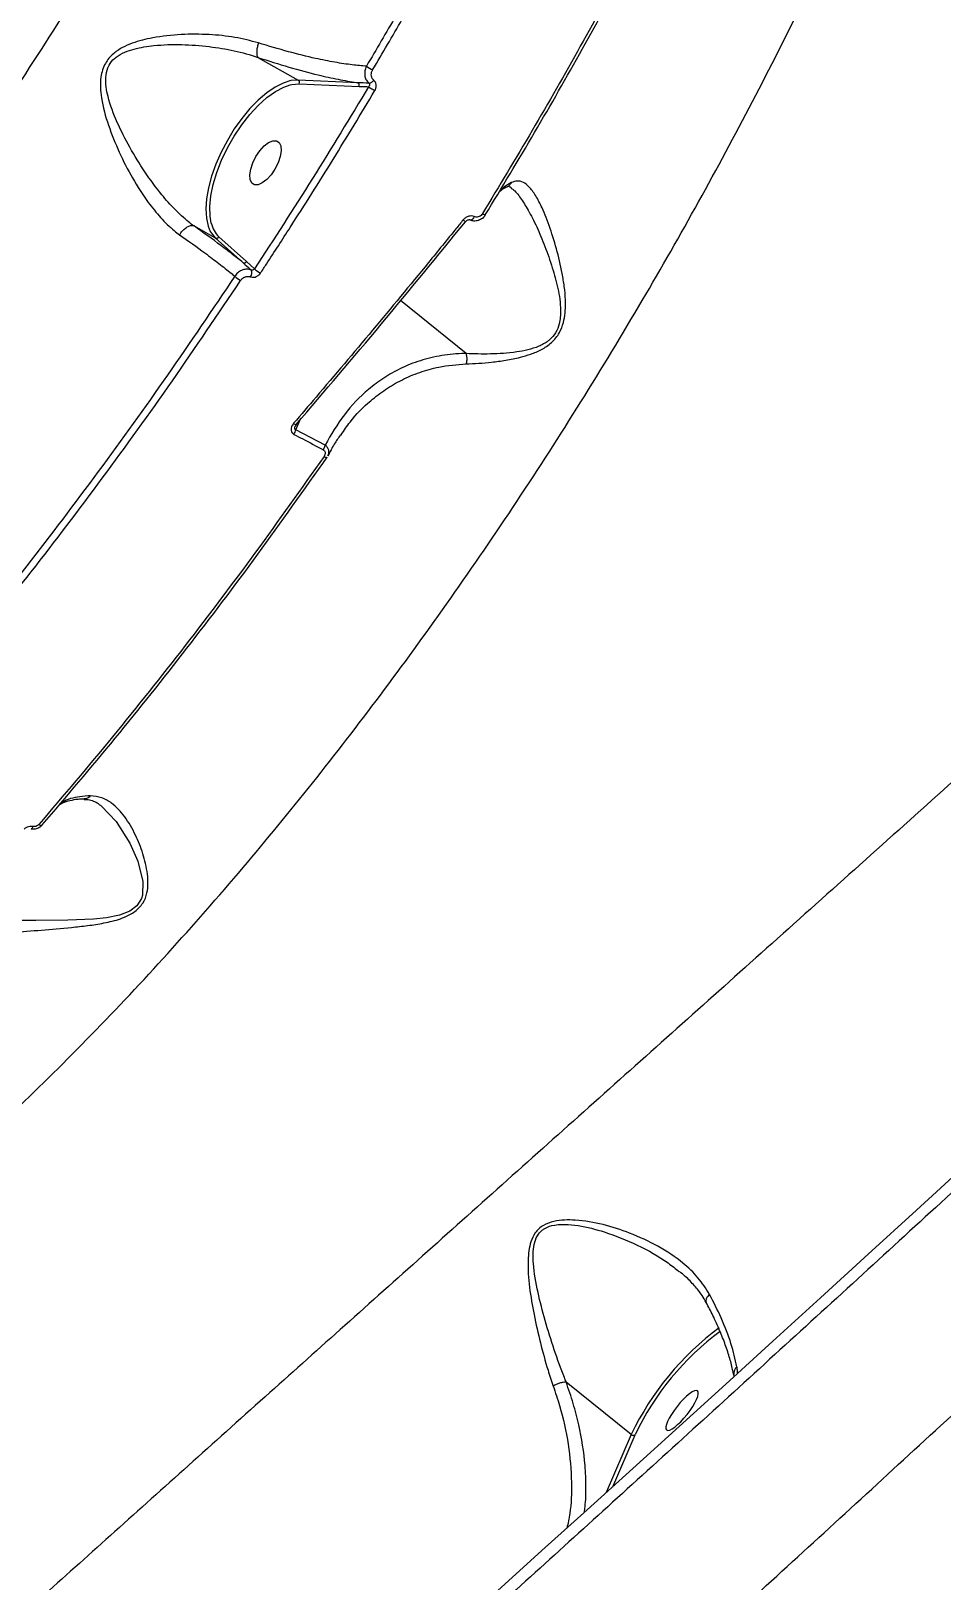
# Model space of a CAD drawing. Header units: millimetres. Extents: x -8422 to 28150, y -6982 to 5510.
# Drawn here: x 4660.3 to 4826.2, y 1395.6 to 1677.8 of the extents above; entities that cross this region are included whole.
import ezdxf

# ---------------------------------------------------------------- set-up
doc = ezdxf.new("R2010")
doc.units = ezdxf.units.MM
doc.layers.add('DIKOM_ОБЪЕКТ', color=7, linetype='Continuous')
doc.layers.add('DIKOM_РАЗМЕР_ОБЪЕКТА', color=7, linetype='Continuous')
doc.styles.add('style1', font='arial.ttf', dxfattribs={"width": 0.8})
doc.dimstyles.new('1-50', dxfattribs={"dimtxt": 300, "dimasz": 200, "dimexe": 100, "dimexo": 0, "dimgap": 100, "dimtad": 1, "dimdec": 0, "dimtxsty": 'style1', "dimcen": 0, "dimclrd": 7, "dimclre": 7, "dimadec": 1, "dimazin": 2, "dimtfac": 1, "dimtdec": 0, "dimtmove": 1, "dimatfit": 3, "dimfxl": 0, "dimlwd": 25, "dimlwe": 18, "dimarcsym": 0})

# ---------------------------------------------------------------- blocks, each defined once
blk = doc.blocks.new('*D1')
at = {"layer": 'Defpoints', "color": 0, "transparency": 16777216}
for p in [(-5348.28, 1737.01), (6047.45, 1360.22), (6047.45, -3315.33)]:
    blk.add_point(p, dxfattribs=at)
at = {"layer": 'DIKOM_РАЗМЕР_ОБЪЕКТА', "color": 7, "lineweight": 18, "transparency": 16777216}
for p, q in [((-5348.28, 1737.01), (-5348.28, -3415.33)), ((6047.45, 1360.22), (6047.45, -3415.33))]:
    blk.add_line(p, q, dxfattribs=at)
at = {"layer": 'DIKOM_РАЗМЕР_ОБЪЕКТА', "color": 7, "lineweight": 25, "transparency": 16777216}
blk.add_line((-5148.28, -3315.33), (5847.45, -3315.33), dxfattribs=at)
at = {"layer": 'DIKOM_РАЗМЕР_ОБЪЕКТА', "color": 7, "transparency": 16777216}
for points in [[(-5148.28, -3282), (-5148.28, -3348.67), (-5348.28, -3315.33)], [(5847.45, -3282), (5847.45, -3348.67), (6047.45, -3315.33)]]:
    blk.add_solid(points, dxfattribs=at)
at = {"layer": 'DIKOM_РАЗМЕР_ОБЪЕКТА', "color": 0, "transparency": 16777216, "insert": (349.59, -3062.16), "char_height": 300, "attachment_point": 5, "style": 'style1'}
blk.add_mtext('11400', dxfattribs=at)

msp = doc.modelspace()

# ---------------------------------------------------------------- linework, layer by layer
at = {"layer": 'DIKOM_ОБЪЕКТ', "color": 7, "linetype": 'Continuous', "lineweight": 15}
for p, q in [((4701.64, 1672.97), (4708.95, 1668.85)), ((4719.84, 1668.36), (4708.95, 1668.85)), ((4709.14, 1668.19), (4720.04, 1667.69)), ((4689.99, 1642.29), (4693.85, 1640.11)), ((4693.85, 1640.11), (4698.91, 1635.61)), ((4699.56, 1635.81), (4694.5, 1640.31)), ((4701.01, 1634.48), (4699.56, 1635.81)), ((4739.54, 1619.06), (4727.6, 1628.68)), ((4708.51, 1605.18), (4709.24, 1606.87)), ((4713.86, 1602.37), (4708.51, 1605.18)), ((4716.71, 1604.15), (4716.79, 1604.27)), ((4769.61, 1422.23), (4757.75, 1431.78)), ((4788.27, 1433.2), (4788.28, 1433.16)), ((4769.61, 1422.23), (4765.06, 1411.67)), ((4766.22, 1412.71), (4770.29, 1422.16))]:
    msp.add_line(p, q, dxfattribs=at)
at = {"layer": 'DIKOM_ОБЪЕКТ', "color": 7, "linetype": 'Continuous', "lineweight": 15, "flags": 128}
for points in [[(4708.95, 1668.85), (4707.65, 1668.74), (4706.25, 1668.3), (4704.77, 1667.55), (4703.24, 1666.51), (4701.7, 1665.19), (4700.18, 1663.64), (4698.71, 1661.87), (4697.33, 1659.94), (4696.06, 1657.87), (4694.93, 1655.73), (4693.97, 1653.54), (4693.19, 1651.37), (4692.62, 1649.25), (4692.27, 1647.23), (4692.14, 1645.37), (4692.24, 1643.69), (4692.56, 1642.23), (4692.96, 1641.29)], [(4693.12, 1642.82), (4692.91, 1644.04), (4692.85, 1645.8), (4693.04, 1647.75), (4693.47, 1649.85), (4694.13, 1652.04), (4695.01, 1654.28), (4696.08, 1656.5), (4697.31, 1658.66), (4698.68, 1660.7), (4700.16, 1662.58), (4701.7, 1664.24), (4703.28, 1665.65), (4704.85, 1666.77), (4706.37, 1667.58), (4707.48, 1667.97)], [(4707.48, 1667.97), (4707.81, 1668.06), (4709.14, 1668.19)], [(4700.21, 1650.73), (4700.14, 1651.6), (4700.31, 1652.65), (4700.69, 1653.79), (4701.26, 1654.93), (4701.96, 1655.98), (4702.76, 1656.85), (4703.57, 1657.47), (4704.33, 1657.8), (4704.99, 1657.8), (4705.48, 1657.47), (4705.78, 1656.85), (4705.84, 1655.98), (4705.68, 1654.93), (4705.3, 1653.79), (4704.73, 1652.65), (4704.02, 1651.6), (4703.23, 1650.73), (4702.42, 1650.11), (4701.66, 1649.78), (4701, 1649.78), (4700.51, 1650.1), (4700.21, 1650.73)], [(4741.02, 1643.98), (4740.9, 1643.78), (4740.76, 1643.6), (4740.63, 1643.47), (4740.49, 1643.38), (4740.37, 1643.34), (4740.26, 1643.35), (4740.26, 1643.35)], [(4742.51, 1644.52), (4742.63, 1644.45), (4742.73, 1644.4), (4742.83, 1644.35), (4742.9, 1644.31), (4742.96, 1644.29), (4743, 1644.27), (4743.02, 1644.27), (4743.02, 1644.29)], [(4692.96, 1641.29), (4693.1, 1641.03), (4693.85, 1640.11)], [(4708.13, 1606.35), (4708.25, 1606.26), (4708.35, 1606.19), (4708.44, 1606.14), (4708.51, 1606.1), (4708.57, 1606.08), (4708.6, 1606.08), (4708.61, 1606.08)], [(4708.61, 1606.08), (4708.61, 1606.09), (4708.61, 1606.13)], [(4713.67, 1600.33), (4713.78, 1600.26), (4713.89, 1600.21), (4713.99, 1600.16), (4714.07, 1600.14), (4714.14, 1600.12), (4714.19, 1600.12), (4714.22, 1600.13), (4714.23, 1600.16)], [(4673.13, 1536.62), (4675.82, 1533.86), (4678.29, 1529.92), (4679.78, 1526.61), (4680.68, 1522.92), (4680.59, 1520.42), (4680.41, 1519.83), (4679.56, 1518.47), (4678.28, 1517.51), (4676.41, 1516.8), (4674.06, 1516.33), (4671.69, 1516.09), (4667.03, 1515.88), (4661.16, 1515.81), (4655.76, 1515.8), (4653.38, 1515.81), (4653.38, 1515.81), (4653.38, 1515.81)], [(4660.61, 1532.92), (4660.56, 1532.78), (4660.5, 1532.65), (4660.44, 1532.56), (4660.39, 1532.5), (4660.33, 1532.48), (4660.31, 1532.48)], [(4661.72, 1533.29), (4661.84, 1533.23), (4661.95, 1533.18), (4662.06, 1533.14), (4662.15, 1533.13), (4662.23, 1533.12), (4662.29, 1533.14), (4662.34, 1533.17), (4662.37, 1533.22)], [(4745.24, 1393.77), (4753.35, 1401.09), (4761.58, 1408.52), (4769.9, 1416.05), (4778.32, 1423.68), (4786.82, 1431.4), (4795.4, 1439.21), (4804.06, 1447.1), (4812.77, 1455.06), (4821.55, 1463.08), (4830.37, 1471.16)]]:
    msp.add_lwpolyline(points, dxfattribs=at)
at = {"layer": 'DIKOM_ОБЪЕКТ', "color": 7, "linetype": 'Continuous', "lineweight": 15}
for centre, radius, start, end in [((4731.25, 1686.31), 17.9, 236.5662, 240.7748), ((4708.66, 1668.41), 0.531, 335.2553, 56.9655), ((4719.56, 1667.92), 0.531, 335.2078, 57.0137), ((4721.67, 1669.5), 1.25, 279.1814, 327.6522), ((4730.14, 1679.88), 14.82, 235.6932, 240.8898), ((4698.21, 1643.98), 5.22, 192.9104, 224.7101), ((4743.71, 1648.96), 7.3, 229.8332, 234.2187), ((4694.07, 1640.56), 0.499, 244.3267, 330.5152), ((4699.12, 1636.06), 0.5, 244.351, 330.4765), ((4699.22, 1633.73), 1.29, 326.5207, 24.675), ((4704.73, 1638.51), 5.49, 227.2671, 241.3741), ((4701.13, 1637.17), 5.49, 227.3898, 241.1542), ((4706.54, 1605.43), 1.98, 326.2813, 352.9237), ((4711.86, 1602.66), 2.02, 325.7383, 351.8209), ((4816.8, 1399.7), 52.29, 126.6315, 154.4718), ((4815.71, 1400.57), 50.29, 126.4759, 154.5835), ((4789.78, 1433.38), 1.52, 128.2386, 186.7092), ((4770, 1422.66), 0.575, 227.912, 300.0869)]:
    msp.add_arc(centre, radius, start, end, dxfattribs=at)
at = {"layer": 'DIKOM_ОБЪЕКТ', "color": 7, "linetype": 'Continuous', "lineweight": 15, "extrusion": (0, 0, -1)}
msp.add_ellipse((4778.86, 1426.62), major_axis=(-2.82, -3.57), ratio=0.25693, dxfattribs=at)
at = {"layer": 'DIKOM_ОБЪЕКТ', "color": 7, "linetype": 'Continuous', "lineweight": 15}
for points, knots in [([(4774.52, 2019.16), (4774.73, 2014.22), (4775.15, 2004.35), (4774.85, 1988.73), (4773.84, 1972.42), (4772.03, 1955.39), (4769.43, 1937.7), (4766.09, 1919.73), (4762.04, 1901.55), (4757.32, 1883.23), (4751.86, 1864.48), (4745.65, 1845.34), (4738.68, 1825.87), (4731.1, 1806.5), (4722.97, 1787.28), (4714.32, 1768.29), (4705.03, 1749.21), (4695.08, 1730.11), (4684.51, 1711.05), (4673.54, 1692.45), (4662.22, 1674.36), (4650.59, 1656.81), (4638.47, 1639.54), (4625.89, 1622.62), (4612.88, 1606.12), (4599.71, 1590.37), (4586.43, 1575.43), (4573.09, 1561.31), (4559.48, 1547.8), (4545.64, 1534.96), (4531.6, 1522.86), (4518.66, 1512.56), (4506.84, 1503.79), (4499.73, 1498.96), (4496.17, 1496.54)], [0, 0, 0, 0, 0.031178, 0.062381, 0.093559, 0.125644, 0.157755, 0.18984, 0.22102, 0.252224, 0.283405, 0.31549, 0.347601, 0.379686, 0.410889, 0.442116, 0.473319, 0.505426, 0.537559, 0.569665, 0.60092, 0.632198, 0.663452, 0.69561, 0.727794, 0.759952, 0.791284, 0.822641, 0.853973, 0.886209, 0.918471, 0.950707, 0.975331, 1, 1, 1, 1]), ([(5235.76, 1864.88), (5236.82, 1865.57), (5238.95, 1866.94), (5240.91, 1867.9), (5242.09, 1868.18), (5242.55, 1867.86), (5242.4, 1866.97), (5241.62, 1865.49), (5240.18, 1863.39), (5238.06, 1860.66), (5235.29, 1857.33), (5231.9, 1853.45), (5227.92, 1849.04), (5223.38, 1844.12), (5218.25, 1838.67), (5212.49, 1832.63), (5206.07, 1826), (5198.99, 1818.76), (5191.34, 1811.01), (5183.2, 1802.83), (5174.6, 1794.25), (5165.59, 1785.31), (5156.09, 1775.94), (5146.02, 1766.06), (5135.38, 1755.67), (5124.17, 1744.77), (5112.53, 1733.49), (5100.57, 1721.95), (5088.33, 1710.18), (5075.84, 1698.21), (5063.02, 1685.95), (5049.75, 1673.31), (5036.06, 1660.3), (5021.95, 1646.93), (5007.58, 1633.36), (4992.4, 1619.04), (4976.38, 1603.98), (4959.53, 1588.19), (4942.39, 1572.16), (4924.97, 1555.92), (4907.33, 1539.52), (4890.53, 1523.94), (4874.63, 1509.22), (4859.64, 1495.39), (4844.69, 1481.62), (4829.66, 1467.81), (4814.58, 1453.98), (4799.47, 1440.17), (4784.52, 1426.53), (4769.88, 1413.21), (4755.58, 1400.24), (4741.64, 1387.61), (4727.93, 1375.24), (4714.37, 1363.03), (4700.97, 1351), (4687.77, 1339.2), (4674.92, 1327.74), (4662.57, 1316.76), (4650.72, 1306.27), (4639.37, 1296.27), (4628.44, 1286.67), (4617.84, 1277.42), (4607.62, 1268.53), (4597.8, 1260.05), (4588.5, 1252.06), (4579.82, 1244.66), (4571.76, 1237.85), (4564.31, 1231.61), (4557.41, 1225.9), (4551.01, 1220.67), (4545.14, 1215.95), (4539.83, 1211.77), (4535.15, 1208.17), (4531.14, 1205.21), (4527.8, 1202.85), (4525.1, 1201.09), (4523.01, 1199.91), (4521.53, 1199.3), (4520.69, 1199.29), (4520.5, 1199.88), (4520.96, 1201.08), (4521.93, 1202.66), (4523.16, 1204.39), (4524.08, 1205.57), (4524.54, 1206.16)], [0, 0, 0, 0, 0.014465, 0.028965, 0.040896, 0.052838, 0.06478, 0.076711, 0.088989, 0.101279, 0.113569, 0.125847, 0.137779, 0.149722, 0.161665, 0.173598, 0.185878, 0.198169, 0.210461, 0.222741, 0.234655, 0.246579, 0.258503, 0.270416, 0.282674, 0.294944, 0.307213, 0.319472, 0.331406, 0.34335, 0.355294, 0.367228, 0.379509, 0.391801, 0.404093, 0.416374, 0.43016, 0.443953, 0.457739, 0.471823, 0.485915, 0.499998, 0.511916, 0.523844, 0.535771, 0.547689, 0.559953, 0.572228, 0.584503, 0.596767, 0.608684, 0.620612, 0.63254, 0.644457, 0.65672, 0.668993, 0.681267, 0.69353, 0.705463, 0.717406, 0.729349, 0.741282, 0.753561, 0.765852, 0.778142, 0.790422, 0.802353, 0.814295, 0.826236, 0.838167, 0.850446, 0.862736, 0.875027, 0.887306, 0.899222, 0.911149, 0.923075, 0.934991, 0.947253, 0.959525, 0.971798, 0.98406, 0.992027, 1, 1, 1, 1]), ([(4520.8, 1155.4), (4520.8, 1155.39), (4520.82, 1155.17), (4521.47, 1155.34), (4522.83, 1155.96), (4524.98, 1157.31), (4527.8, 1159.29), (4531.29, 1161.89), (4535.4, 1165.08), (4540.11, 1168.85), (4545.44, 1173.21), (4551.45, 1178.2), (4558.15, 1183.83), (4565.55, 1190.12), (4573.57, 1197), (4582.11, 1204.38), (4591.14, 1212.23), (4600.63, 1220.52), (4610.64, 1229.32), (4621.26, 1238.68), (4632.49, 1248.63), (4644.32, 1259.15), (4656.62, 1270.13), (4669.25, 1281.43), (4682.16, 1293.03), (4695.33, 1304.88), (4708.86, 1317.09), (4722.85, 1329.75), (4737.3, 1342.86), (4752.2, 1356.4), (4767.37, 1370.22), (4782.64, 1384.15), (4797.98, 1398.18), (4813.36, 1412.27), (4828.9, 1426.53), (4844.71, 1441.07), (4860.78, 1455.87), (4877.09, 1470.92), (4893.45, 1486.03), (4910.5, 1501.81), (4928.21, 1518.23), (4946.55, 1535.26), (4964.92, 1552.35), (4983.27, 1569.46), (5001.57, 1586.55), (5018.71, 1602.59), (5034.7, 1617.59), (5049.56, 1631.55), (5064.17, 1645.3), (5078.63, 1658.95), (5092.92, 1672.46), (5107, 1685.81), (5120.72, 1698.83), (5133.89, 1711.38), (5146.53, 1723.45), (5158.62, 1735.03), (5170.27, 1746.22), (5181.57, 1757.11), (5192.47, 1767.66), (5202.96, 1777.84), (5212.9, 1787.54), (5222.19, 1796.64), (5230.83, 1805.16), (5238.83, 1813.09), (5246.25, 1820.49), (5253.14, 1827.42), (5259.46, 1833.85), (5265.19, 1839.74), (5270.27, 1845.04), (5274.62, 1849.68), (5278.27, 1853.67), (5281.23, 1857.03), (5283.54, 1859.78), (5285.22, 1861.97), (5286.17, 1863.48), (5286.51, 1864.3), (5286.29, 1864.4), (5286.23, 1864.42)], [0, 0, 0, 0, 0.001026, 0.014265, 0.027883, 0.041515, 0.055146, 0.068765, 0.082025, 0.095295, 0.108566, 0.121825, 0.135471, 0.149129, 0.162788, 0.176434, 0.189694, 0.202966, 0.216238, 0.229498, 0.243144, 0.256803, 0.270461, 0.284108, 0.297351, 0.310606, 0.32386, 0.337103, 0.35073, 0.36437, 0.378009, 0.391636, 0.40488, 0.418136, 0.431392, 0.444636, 0.458265, 0.471907, 0.485548, 0.499177, 0.514498, 0.529828, 0.545148, 0.5608, 0.576461, 0.592112, 0.605374, 0.618647, 0.63192, 0.645182, 0.658829, 0.672489, 0.686148, 0.699796, 0.713035, 0.726285, 0.739535, 0.752774, 0.766397, 0.780031, 0.793666, 0.807288, 0.820549, 0.833821, 0.847093, 0.860354, 0.874002, 0.887662, 0.901323, 0.914971, 0.928227, 0.941495, 0.954762, 0.968018, 0.981661, 0.995317, 1, 1, 1, 1]), ([(4764.57, 1753.59), (4761.69, 1747.46), (4755.94, 1735.19), (4746.69, 1716.86), (4736.99, 1698.63), (4728.49, 1683.46), (4723.19, 1674.44), (4721.39, 1671.38)], [0, 0, 0, 0, 0.220311, 0.440621, 0.663084, 0.885545, 1, 1, 1, 1]), ([(4722.51, 1670.69), (4724.32, 1673.76), (4729.6, 1682.75), (4738.05, 1697.83), (4747.75, 1716.04), (4757.05, 1734.47), (4762.88, 1746.89), (4765.79, 1753.09)], [0, 0, 0, 0, 0.114454, 0.334765, 0.555076, 0.777538, 1, 1, 1, 1]), ([(4470.63, 1398.13), (4473.22, 1397.65), (4478.97, 1396.6), (4488.7, 1396), (4499.76, 1396.22), (4511.6, 1397.56), (4523.93, 1399.98), (4536.74, 1403.54), (4549.97, 1408.26), (4563.2, 1413.99), (4576.36, 1420.64), (4589.41, 1428.12), (4602.69, 1436.62), (4616.16, 1446.17), (4629.79, 1456.75), (4643.56, 1468.4), (4657.42, 1481.11), (4671.39, 1494.93), (4685.25, 1509.69), (4698.69, 1525.01), (4711.6, 1540.74), (4723.97, 1556.76), (4736.15, 1573.5), (4748.1, 1590.93), (4759.77, 1609.01), (4770.84, 1627.23), (4781.31, 1645.5), (4791.16, 1663.75), (4800.64, 1682.39), (4809.68, 1701.37), (4818.29, 1720.62), (4823.56, 1733.5), (4826.19, 1739.94)], [0, 0, 0, 0, 0.024986, 0.055488, 0.089207, 0.122952, 0.156671, 0.191384, 0.226125, 0.260838, 0.293496, 0.326179, 0.358837, 0.392437, 0.426065, 0.459665, 0.494481, 0.529296, 0.564612, 0.599928, 0.633097, 0.666292, 0.699462, 0.733598, 0.767762, 0.801899, 0.834468, 0.867061, 0.899631, 0.933079, 0.966552, 1, 1, 1, 1]), ([(5202.38, 1707.22), (5198.56, 1703.48), (5190.92, 1696), (5178.9, 1684.28), (5166.49, 1672.22), (5153.55, 1659.7), (5140.1, 1646.73), (5126.15, 1633.32), (5111.85, 1619.62), (5097.37, 1605.79), (5082.75, 1591.86), (5068, 1577.87), (5053.02, 1563.7), (5037.7, 1549.24), (5022.05, 1534.51), (5006.08, 1519.54), (4989.99, 1504.48), (4973.94, 1489.52), (4957.97, 1474.67), (4942.1, 1459.97), (4926.22, 1445.28), (4910.2, 1430.52), (4894.07, 1415.7), (4877.86, 1400.84), (4861.75, 1386.13), (4845.93, 1371.72), (4830.43, 1357.65), (4815.25, 1343.91), (4800.29, 1330.4), (4785.41, 1317.02), (4770.67, 1303.79), (4756.07, 1290.75), (4741.81, 1278.04), (4727.14, 1265.01), (4712.17, 1251.77), (4696.97, 1238.38), (4687.34, 1229.95), (4682.53, 1225.74)], [0, 0, 0, 0, 0.027716, 0.055456, 0.083195, 0.110911, 0.139432, 0.167979, 0.196526, 0.225047, 0.252759, 0.280495, 0.308231, 0.335942, 0.364457, 0.392998, 0.421539, 0.450054, 0.477791, 0.505552, 0.533314, 0.561051, 0.589595, 0.618166, 0.646737, 0.675281, 0.70299, 0.730722, 0.758455, 0.786163, 0.814675, 0.843213, 0.871751, 0.900263, 0.933502, 0.966761, 1, 1, 1, 1]), ([(4776.84, 1705.88), (4774.16, 1700.7), (4768.81, 1690.34), (4760.35, 1674.93), (4751.62, 1659.62), (4745.55, 1649.55), (4742.51, 1644.52)], [0, 0, 0, 0, 0.249122, 0.498244, 0.749122, 1, 1, 1, 1]), ([(4743.02, 1644.29), (4746.04, 1649.28), (4752.06, 1659.25), (4760.76, 1674.5), (4769.22, 1689.93), (4774.6, 1700.35), (4777.29, 1705.56)], [0, 0, 0, 0, 0.249121, 0.498243, 0.749121, 1, 1, 1, 1]), ([(4701.72, 1675.61), (4700.3, 1675.98), (4697.42, 1676.73), (4692.65, 1677.2), (4687.63, 1677.22), (4682.91, 1676.71), (4679.32, 1675.82), (4676.93, 1674.8), (4675.17, 1673.66), (4673.64, 1671.86), (4672.98, 1669.65), (4672.92, 1667.5), (4673.23, 1664.54), (4674.34, 1660.55), (4676.31, 1655.67), (4678.75, 1650.92), (4681.31, 1646.93), (4683.9, 1643.74), (4685.84, 1641.83), (4687.05, 1640.93), (4687.37, 1640.69)], [0, 0, 0, 0, 0.070404, 0.142705, 0.219558, 0.297965, 0.355594, 0.384866, 0.414965, 0.44912, 0.488679, 0.517262, 0.54652, 0.624021, 0.703698, 0.782811, 0.864004, 0.920466, 0.978412, 1, 1, 1, 1]), ([(4689.98, 1642.29), (4689.98, 1642.29), (4689.64, 1642.5), (4688.48, 1643.45), (4686.45, 1645.25), (4683.77, 1648.31), (4680.99, 1652.09), (4678.29, 1656.54), (4675.92, 1661.1), (4674.54, 1664.81), (4673.96, 1667.58), (4673.85, 1669.34), (4674.11, 1670.69), (4674.66, 1671.87), (4675.21, 1672.53), (4676.18, 1673.33), (4677.36, 1673.98), (4679.67, 1674.72), (4683.15, 1675.26), (4687.75, 1675.39), (4692.66, 1675.01), (4697.34, 1674.25), (4700.25, 1673.47), (4701.64, 1672.98), (4701.64, 1672.98)], [0, 0, 0, 0, 0.000035, 0.021515, 0.079413, 0.137388, 0.219279, 0.301277, 0.380714, 0.459938, 0.487844, 0.515644, 0.543418, 0.551913, 0.576914, 0.582856, 0.610955, 0.63925, 0.696419, 0.775335, 0.854284, 0.927157, 0.999942, 1, 1, 1, 1]), ([(4701.72, 1675.61), (4701.71, 1675.56), (4701.61, 1675.27), (4701.46, 1674.7), (4701.38, 1673.96), (4701.43, 1673.33), (4701.57, 1673.09), (4701.64, 1672.98)], [0, 0, 0, 0, 0.042895, 0.267998, 0.511996, 0.755995, 1, 1, 1, 1]), ([(4721.39, 1671.38), (4720.54, 1671.44), (4718.79, 1671.58), (4715.67, 1672.06), (4711.83, 1672.82), (4707.21, 1673.95), (4703.56, 1675.05), (4701.72, 1675.61)], [0, 0, 0, 0, 0.16654, 0.345549, 0.526756, 0.760779, 1, 1, 1, 1]), ([(4701.64, 1672.98), (4701.64, 1672.98), (4701.64, 1672.97), (4701.64, 1672.97), (4701.64, 1672.97)], [0, 0, 0, 0, 0.406646, 1, 1, 1, 1]), ([(4701.64, 1672.97), (4703.54, 1672.36), (4707.38, 1671.13), (4712.22, 1669.85), (4716.3, 1668.94), (4718.62, 1668.54), (4719.75, 1668.37), (4719.84, 1668.36)], [0, 0, 0, 0, 0.275434, 0.557079, 0.767799, 0.98114, 1, 1, 1, 1]), ([(4721.39, 1671.38), (4721.35, 1671.29), (4721.18, 1670.95), (4721.04, 1670.31), (4721.08, 1669.51), (4721.35, 1668.78), (4721.69, 1668.43), (4721.87, 1668.26)], [0, 0, 0, 0, 0.081217, 0.316156, 0.544582, 0.771801, 1, 1, 1, 1]), ([(4721.87, 1668.26), (4721.82, 1668.27), (4721.16, 1668.29), (4720.48, 1668.33), (4719.84, 1668.36)], [0, 0, 0, 0, 0.064688, 1, 1, 1, 1]), ([(4721.87, 1668.26), (4721.89, 1668.23), (4721.93, 1668.2), (4721.97, 1668.11), (4721.98, 1668.01), (4721.94, 1667.84), (4721.87, 1667.72), (4721.81, 1667.65), (4721.79, 1667.64)], [0, 0, 0, 0, 0.172354, 0.198744, 0.41204, 0.648382, 0.908721, 1, 1, 1, 1]), ([(4722.72, 1668.83), (4722.62, 1668.93), (4722.41, 1669.14), (4722.26, 1669.58), (4722.26, 1670.06), (4722.37, 1670.44), (4722.48, 1670.64), (4722.51, 1670.69)], [0, 0, 0, 0, 0.225705, 0.451388, 0.680205, 0.917619, 1, 1, 1, 1]), ([(4722.93, 1666.93), (4722.96, 1666.98), (4723.08, 1667.19), (4723.19, 1667.58), (4723.19, 1668.07), (4723.04, 1668.51), (4722.83, 1668.72), (4722.72, 1668.83)], [0, 0, 0, 0, 0.082583, 0.321713, 0.551297, 0.775616, 1, 1, 1, 1]), ([(4721.79, 1667.64), (4718.41, 1662.04), (4711.64, 1650.85), (4704.55, 1639.94), (4701.01, 1634.48)], [0, 0, 0, 0, 0.499449, 1, 1, 1, 1]), ([(4702.1, 1633.69), (4702.46, 1634.25), (4704.28, 1637.01), (4708.72, 1643.87), (4715.35, 1654.36), (4720.41, 1662.74), (4722.93, 1666.93)], [0, 0, 0, 0, 0.050768, 0.253848, 0.626696, 1, 1, 1, 1]), ([(4720.04, 1667.69), (4720.42, 1667.68), (4721, 1667.66), (4721.59, 1667.64), (4721.79, 1667.64)], [0, 0, 0, 0, 0.649468, 1, 1, 1, 1]), ([(4739.55, 1617.16), (4741.06, 1617.24), (4743.35, 1617.35), (4746.74, 1617.8), (4749.14, 1618.28), (4751.33, 1618.92), (4753.28, 1619.73), (4755.16, 1620.96), (4756.58, 1622.72), (4757.3, 1624.64), (4757.6, 1626.45), (4757.67, 1628.47), (4757.51, 1630.68), (4757.03, 1633.86), (4756.15, 1637.7), (4754.84, 1641.96), (4753.52, 1645.36), (4752.22, 1647.86), (4751.09, 1649.41), (4749.96, 1650.29), (4748.9, 1650.58), (4748.12, 1650.3), (4747.76, 1650.17)], [0, 0, 0, 0, 0.086782, 0.131536, 0.176255, 0.207882, 0.240073, 0.273697, 0.307636, 0.33722, 0.364803, 0.393065, 0.433349, 0.473674, 0.556364, 0.64238, 0.730014, 0.792367, 0.85598, 0.905198, 0.95567, 1, 1, 1, 1]), ([(4747.76, 1649.16), (4747.85, 1649.1), (4748.44, 1648.71), (4749.46, 1647.39), (4750.91, 1645.11), (4752.41, 1642.16), (4753.91, 1638.62), (4755.2, 1634.84), (4756.32, 1630.97), (4756.83, 1627.51), (4756.65, 1624.71), (4755.93, 1622.81), (4755.09, 1621.83), (4754.04, 1620.99), (4752.72, 1620.28), (4750.76, 1619.68), (4747.75, 1619.16), (4743.9, 1618.89), (4740.93, 1618.98), (4739.55, 1619.05), (4739.55, 1619.05)], [0, 0, 0, 0, 0.013955, 0.087495, 0.161133, 0.249119, 0.33745, 0.425562, 0.50428, 0.582586, 0.627804, 0.658373, 0.688697, 0.693604, 0.728946, 0.76782, 0.806838, 0.903298, 0.999922, 1, 1, 1, 1]), ([(4746.99, 1649.36), (4746.73, 1649.24), (4746.15, 1648.98), (4745.71, 1648.59), (4745.47, 1648.38)], [0, 0, 0, 0, 0.44766, 1, 1, 1, 1]), ([(4747.76, 1650.17), (4747.28, 1649.91), (4746.42, 1649.45), (4745.79, 1648.75), (4745.51, 1648.44)], [0, 0, 0, 0, 0.564038, 1, 1, 1, 1]), ([(4747.77, 1649.19), (4747.75, 1649.2), (4747.58, 1649.37), (4747.38, 1649.44), (4747.25, 1649.46), (4747.21, 1649.48), (4747.01, 1649.39), (4746.95, 1649.36)], [0, 0, 0, 0, 0.027198, 0.310293, 0.596112, 0.866561, 1, 1, 1, 1]), ([(4747.76, 1650.17), (4747.75, 1650.13), (4747.69, 1650.03), (4747.5, 1649.76), (4747.26, 1649.51), (4747.02, 1649.42), (4746.98, 1649.41)], [0, 0, 0, 0, 0.099735, 0.309808, 0.866433, 1, 1, 1, 1]), ([(4943.57, 1645.43), (4939.06, 1641.31), (4930.02, 1633.07), (4916.19, 1620.49), (4902.19, 1607.8), (4887.45, 1594.47), (4871.98, 1580.51), (4855.8, 1565.95), (4839.56, 1551.36), (4823.34, 1536.81), (4807.22, 1522.37), (4791.42, 1508.23), (4775.97, 1494.41), (4760.89, 1480.93), (4746.06, 1467.67), (4731.55, 1454.69), (4717.42, 1442.06), (4703.46, 1429.56), (4689.74, 1417.27), (4676.31, 1405.22), (4663.49, 1393.71), (4651.49, 1382.94), (4640.34, 1372.92), (4630, 1363.63), (4620.33, 1354.96), (4611.38, 1346.94), (4603.19, 1339.61), (4595.82, 1333.04), (4589.28, 1327.25), (4583.55, 1322.21), (4578.58, 1317.88), (4574.41, 1314.31), (4570.99, 1311.44), (4569.4, 1310.18), (4568.61, 1309.56)], [0, 0, 0, 0, 0.028458, 0.056951, 0.085444, 0.113902, 0.145926, 0.178052, 0.21023, 0.242406, 0.274529, 0.30655, 0.337558, 0.368663, 0.399818, 0.430971, 0.462074, 0.493079, 0.525948, 0.558875, 0.591803, 0.624672, 0.656167, 0.687761, 0.719407, 0.751054, 0.782652, 0.81415, 0.845049, 0.876038, 0.907073, 0.93811, 0.9691, 1, 1, 1, 1]), ([(4739, 1643.38), (4738.58, 1642.86), (4736.48, 1640.27), (4731, 1633.55), (4722.51, 1623.28), (4714.3, 1613.55), (4709.49, 1607.93), (4708.13, 1606.35)], [0, 0, 0, 0, 0.041374, 0.206872, 0.538153, 0.869434, 1, 1, 1, 1]), ([(4708.61, 1606.13), (4713.78, 1612.2), (4724.16, 1624.36), (4734.33, 1636.82), (4739.42, 1643.06)], [0, 0, 0, 0, 0.499174, 1, 1, 1, 1]), ([(4741.02, 1643.98), (4740.86, 1644.03), (4740.54, 1644.13), (4740.01, 1644.07), (4739.45, 1643.84), (4739.16, 1643.54), (4739, 1643.38)], [0, 0, 0, 0, 0.232218, 0.464043, 0.714043, 1, 1, 1, 1]), ([(4740.26, 1643.35), (4740.26, 1643.35), (4740.23, 1643.37), (4740.12, 1643.39), (4739.91, 1643.37), (4739.68, 1643.26), (4739.51, 1643.13), (4739.45, 1643.04), (4739.44, 1643.03)], [0, 0, 0, 0, 0.022612, 0.242931, 0.477837, 0.719382, 0.968915, 1, 1, 1, 1]), ([(4743.01, 1644.28), (4742.9, 1644.11), (4742.63, 1643.73), (4741.97, 1643.31), (4741.2, 1643.14), (4740.59, 1643.19), (4740.33, 1643.34), (4740.27, 1643.37)], [0, 0, 0, 0, 0.191842, 0.438216, 0.709258, 0.939182, 1, 1, 1, 1]), ([(4742.51, 1644.52), (4742.48, 1644.47), (4742.36, 1644.3), (4742.09, 1644.07), (4741.72, 1643.92), (4741.35, 1643.87), (4741.13, 1643.94), (4741.02, 1643.98)], [0, 0, 0, 0, 0.104341, 0.34534, 0.575928, 0.787792, 1, 1, 1, 1]), ([(4687.37, 1640.69), (4687.4, 1640.73), (4687.5, 1640.9), (4687.79, 1641.29), (4688.29, 1641.8), (4688.91, 1642.21), (4689.51, 1642.41), (4689.83, 1642.33), (4689.98, 1642.29)], [0, 0, 0, 0, 0.0352, 0.154058, 0.365546, 0.577016, 0.788522, 1, 1, 1, 1]), ([(4687.37, 1640.69), (4688.96, 1639.56), (4691.57, 1637.69), (4694.59, 1635.4), (4696.33, 1634.02), (4697.19, 1633.31), (4697.41, 1633.12)], [0, 0, 0, 0, 0.39578, 0.651629, 0.910996, 1, 1, 1, 1]), ([(4689.99, 1642.29), (4689.99, 1642.29), (4689.98, 1642.29), (4689.98, 1642.29), (4689.98, 1642.29)], [0, 0, 0, 0, 0.657475, 1, 1, 1, 1]), ([(4698.91, 1635.61), (4698.29, 1636.1), (4697.04, 1637.09), (4694.2, 1639.26), (4691.67, 1641.08), (4689.99, 1642.29)], [0, 0, 0, 0, 0.250407, 0.502871, 1, 1, 1, 1]), ([(4700.39, 1634.27), (4700.33, 1634.29), (4700.04, 1634.39), (4699.45, 1634.44), (4698.66, 1634.23), (4697.92, 1633.79), (4697.58, 1633.35), (4697.41, 1633.12)], [0, 0, 0, 0, 0.054249, 0.291086, 0.527624, 0.76373, 1, 1, 1, 1]), ([(4698.91, 1635.61), (4699.03, 1635.5), (4699.53, 1635.05), (4700.02, 1634.61), (4700.39, 1634.27)], [0, 0, 0, 0, 0.243594, 1, 1, 1, 1]), ([(4701.01, 1634.48), (4700.97, 1634.44), (4700.9, 1634.35), (4700.74, 1634.27), (4700.58, 1634.23), (4700.46, 1634.25), (4700.4, 1634.27), (4700.39, 1634.27)], [0, 0, 0, 0, 0.237132, 0.474227, 0.710749, 0.946591, 1, 1, 1, 1]), ([(4697.41, 1633.12), (4693.35, 1627.09), (4685.23, 1615.03), (4672.56, 1597.45), (4659.58, 1580.26), (4650.66, 1569.25), (4646.2, 1563.75)], [0, 0, 0, 0, 0.248596, 0.497194, 0.748596, 1, 1, 1, 1]), ([(4647.16, 1562.83), (4651.58, 1568.28), (4660.41, 1579.19), (4673.38, 1596.34), (4686.13, 1614.01), (4694.36, 1626.24), (4698.47, 1632.35)], [0, 0, 0, 0, 0.248596, 0.497194, 0.748597, 1, 1, 1, 1]), ([(4698.47, 1632.35), (4698.58, 1632.49), (4698.79, 1632.75), (4699.24, 1633.01), (4699.72, 1633.13), (4700.08, 1633.1), (4700.26, 1633.03), (4700.29, 1633.02)], [0, 0, 0, 0, 0.236326, 0.472592, 0.709127, 0.94589, 1, 1, 1, 1]), ([(4700.29, 1633.02), (4700.33, 1633.01), (4700.5, 1632.95), (4700.86, 1632.92), (4701.34, 1633.04), (4701.78, 1633.3), (4702, 1633.56), (4702.1, 1633.69)], [0, 0, 0, 0, 0.053565, 0.289772, 0.526369, 0.763106, 1, 1, 1, 1]), ([(5215.09, 1626.07), (5213.69, 1624.7), (5210.16, 1621.27), (5204.35, 1615.62), (5197.68, 1609.16), (5190.87, 1602.58), (5183.92, 1595.89), (5176.81, 1589.05), (5169.57, 1582.1), (5162.2, 1575.03), (5154.71, 1567.88), (5147.12, 1560.63), (5139.41, 1553.29), (5131.57, 1545.83), (5123.6, 1538.26), (5115.52, 1530.61), (5107.36, 1522.88), (5099.12, 1515.11), (5090.84, 1507.29), (5082.52, 1499.46), (5074.15, 1491.59), (5065.7, 1483.66), (5057.17, 1475.66), (5048.56, 1467.61), (5039.91, 1459.53), (5031.22, 1451.42), (5022.5, 1443.3), (5013.76, 1435.16), (5004.98, 1427.01), (4996.21, 1418.88), (4987.46, 1410.77), (4978.71, 1402.67), (4969.94, 1394.57), (4961.17, 1386.48), (4952.43, 1378.43), (4943.71, 1370.41), (4935.02, 1362.43), (4926.35, 1354.48), (4917.71, 1346.57), (4909.09, 1338.7), (4900.52, 1330.87), (4892, 1323.1), (4883.56, 1315.42), (4875.21, 1307.83), (4866.95, 1300.34), (4858.78, 1292.95), (4850.7, 1285.64), (4842.71, 1278.43), (4834.8, 1271.31), (4826.97, 1264.27), (4819.22, 1257.32), (4811.6, 1250.49), (4804.12, 1243.8), (4796.77, 1237.25), (4789.53, 1230.8), (4782.39, 1224.46), (4775.37, 1218.25), (4768.78, 1212.42), (4764.61, 1208.74), (4762.66, 1207.03)], [0, 0, 0, 0, 0.011719, 0.029537, 0.047244, 0.064798, 0.082514, 0.100211, 0.117907, 0.135617, 0.153372, 0.170925, 0.188578, 0.206307, 0.224086, 0.241889, 0.259685, 0.277443, 0.295135, 0.312735, 0.330227, 0.347812, 0.365495, 0.383173, 0.400862, 0.418581, 0.436229, 0.453901, 0.471621, 0.489306, 0.506877, 0.524424, 0.542111, 0.559763, 0.577395, 0.595018, 0.612647, 0.63029, 0.64796, 0.665671, 0.683435, 0.701179, 0.718904, 0.73657, 0.754196, 0.771801, 0.789404, 0.807019, 0.824662, 0.842353, 0.86011, 0.877953, 0.895545, 0.913199, 0.930944, 0.948754, 0.966602, 0.984463, 1, 1, 1, 1]), ([(4739.54, 1619.06), (4739.46, 1619.06), (4737.94, 1619.04), (4735.07, 1618.78), (4731.16, 1617.84), (4727.64, 1616.43), (4724.51, 1614.65), (4720.96, 1612), (4717.17, 1608.11), (4714.96, 1604.28), (4713.86, 1602.37)], [0, 0, 0, 0, 0.007532, 0.129124, 0.251115, 0.372823, 0.48355, 0.594291, 0.797117, 1, 1, 1, 1]), ([(4716.79, 1604.27), (4717.31, 1605.05), (4718.85, 1607.39), (4721.62, 1610.09), (4724.84, 1612.57), (4727.81, 1614.31), (4731.05, 1615.69), (4734.91, 1616.81), (4737.87, 1617.03), (4739.55, 1617.16)], [0, 0, 0, 0, 0.103278, 0.306867, 0.434768, 0.562656, 0.69436, 0.826034, 1, 1, 1, 1]), ([(4739.55, 1619.05), (4739.55, 1619.06), (4739.55, 1619.06), (4739.55, 1619.06), (4739.54, 1619.06), (4739.54, 1619.06)], [0, 0, 0, 0, 0.309156, 0.722026, 1, 1, 1, 1]), ([(4739.55, 1617.16), (4739.56, 1617.2), (4739.63, 1617.38), (4739.71, 1617.8), (4739.73, 1618.43), (4739.61, 1618.85), (4739.55, 1619.05)], [0, 0, 0, 0, 0.065916, 0.317259, 0.658627, 1, 1, 1, 1]), ([(4708.13, 1606.35), (4707.99, 1606.14), (4707.74, 1605.8), (4707.63, 1605.24), (4707.71, 1604.81), (4707.92, 1604.5), (4708.11, 1604.38), (4708.19, 1604.33)], [0, 0, 0, 0, 0.303861, 0.50232, 0.701668, 0.873285, 1, 1, 1, 1]), ([(4708.61, 1606.08), (4708.6, 1606.06), (4708.52, 1605.98), (4708.45, 1605.87), (4708.43, 1605.8), (4708.43, 1605.79)], [0, 0, 0, 0, 0.211157, 0.933732, 1, 1, 1, 1]), ([(4708.19, 1604.33), (4708.72, 1604.05), (4710.5, 1603.13), (4712.28, 1602.19), (4713.53, 1601.52)], [0, 0, 0, 0, 0.299636, 1, 1, 1, 1]), ([(4708.51, 1605.18), (4708.48, 1605.19), (4708.43, 1605.2), (4708.37, 1605.25), (4708.34, 1605.32), (4708.33, 1605.4), (4708.34, 1605.55), (4708.37, 1605.69), (4708.42, 1605.78), (4708.43, 1605.8)], [0, 0, 0, 0, 0.156854, 0.261355, 0.344856, 0.457436, 0.595418, 0.913653, 1, 1, 1, 1]), ([(4716.64, 1604.22), (4716.26, 1603.68), (4715.43, 1602.49), (4714.75, 1601.15), (4714.38, 1600.42)], [0, 0, 0, 0, 0.453751, 1, 1, 1, 1]), ([(4713.67, 1600.33), (4709.52, 1594.47), (4701.24, 1582.75), (4688.37, 1565.74), (4675.22, 1549.15), (4666.22, 1538.58), (4661.72, 1533.29)], [0, 0, 0, 0, 0.248616, 0.497232, 0.748617, 1, 1, 1, 1]), ([(4713.53, 1601.52), (4713.57, 1601.5), (4713.69, 1601.42), (4713.83, 1601.24), (4713.9, 1600.96), (4713.85, 1600.64), (4713.73, 1600.44), (4713.67, 1600.33)], [0, 0, 0, 0, 0.120784, 0.307577, 0.522951, 0.737469, 1, 1, 1, 1]), ([(4714.36, 1600.43), (4714.42, 1600.52), (4714.57, 1600.79), (4714.58, 1601.3), (4714.4, 1601.85), (4714.1, 1602.19), (4713.9, 1602.34), (4713.86, 1602.37)], [0, 0, 0, 0, 0.140047, 0.417473, 0.681479, 0.93392, 1, 1, 1, 1]), ([(4662.37, 1533.22), (4666.81, 1538.44), (4675.69, 1548.88), (4688.78, 1565.37), (4701.68, 1582.41), (4710.05, 1594.24), (4714.23, 1600.16)], [0, 0, 0, 0, 0.248616, 0.49723, 0.748616, 1, 1, 1, 1]), ([(4653.15, 1513.38), (4654.62, 1513.49), (4657.6, 1513.71), (4662.82, 1514.12), (4667.48, 1514.52), (4671.36, 1514.97), (4674.37, 1515.48), (4677.09, 1516.22), (4679.34, 1517.39), (4680.82, 1518.97), (4681.49, 1520.79), (4681.65, 1522.59), (4681.49, 1525.05), (4680.74, 1528.08), (4679.31, 1531.63), (4677.42, 1534.85), (4675.31, 1537.08), (4673.2, 1538.32), (4671.82, 1538.45), (4671.12, 1538.52)], [0, 0, 0, 0, 0.082706, 0.167768, 0.252792, 0.296584, 0.340314, 0.385155, 0.416775, 0.448696, 0.482869, 0.514002, 0.545843, 0.619986, 0.695632, 0.785269, 0.877253, 0.937863, 1, 1, 1, 1]), ([(4671.12, 1538.52), (4670.47, 1538.48), (4668.57, 1538.35), (4666.54, 1537.82), (4665.55, 1536.93), (4665.31, 1536.72)], [0, 0, 0, 0, 0.280612, 0.826936, 1, 1, 1, 1]), ([(4671.12, 1538.52), (4671.09, 1538.49), (4670.97, 1538.35), (4670.66, 1538.12), (4670.28, 1537.93), (4670.02, 1537.95), (4669.95, 1537.96)], [0, 0, 0, 0, 0.08624, 0.395363, 0.840701, 1, 1, 1, 1]), ([(4669.95, 1537.9), (4669.59, 1537.9), (4668.64, 1537.89), (4667.34, 1537.63), (4666.2, 1537.29), (4665.66, 1536.96), (4665.47, 1536.85)], [0, 0, 0, 0, 0.190183, 0.505727, 0.826047, 1, 1, 1, 1]), ([(4673.14, 1536.63), (4672.96, 1536.77), (4672.49, 1537.15), (4671.68, 1537.54), (4670.84, 1537.8), (4670.21, 1537.79), (4669.96, 1537.79)], [0, 0, 0, 0, 0.173243, 0.450873, 0.786411, 1, 1, 1, 1]), ([(4660.61, 1532.92), (4660.44, 1532.94), (4660.1, 1532.97), (4659.59, 1532.82), (4659.25, 1532.61), (4659.1, 1532.47), (4659.06, 1532.43)], [0, 0, 0, 0, 0.305303, 0.611413, 0.912556, 1, 1, 1, 1]), ([(4662.33, 1533.18), (4662.2, 1533.05), (4661.9, 1532.74), (4661.26, 1532.49), (4660.69, 1532.41), (4660.38, 1532.48), (4660.31, 1532.49)], [0, 0, 0, 0, 0.256689, 0.570895, 0.911236, 1, 1, 1, 1]), ([(4661.72, 1533.29), (4661.69, 1533.26), (4661.59, 1533.15), (4661.34, 1533), (4660.98, 1532.89), (4660.74, 1532.91), (4660.61, 1532.92)], [0, 0, 0, 0, 0.108504, 0.398348, 0.699665, 1, 1, 1, 1]), ([(4783.88, 1447.74), (4783.22, 1448.78), (4781.89, 1450.87), (4778.72, 1453.82), (4774.56, 1456.61), (4769.59, 1458.89), (4764.51, 1460.55), (4760.46, 1461.26), (4757.43, 1461.33), (4755.45, 1461.1), (4753.53, 1460.41), (4752.07, 1459.07), (4751.29, 1457.39), (4750.92, 1455.68), (4750.72, 1452.91), (4751, 1449.01), (4751.89, 1443.98), (4753.02, 1438.92), (4754.22, 1434.56), (4755.08, 1432.02), (4755.4, 1431.05)], [0, 0, 0, 0, 0.064067, 0.128239, 0.217073, 0.30603, 0.383344, 0.460481, 0.490157, 0.519743, 0.550545, 0.581639, 0.60871, 0.634243, 0.65985, 0.731655, 0.8037, 0.879013, 0.954279, 1, 1, 1, 1]), ([(4757.74, 1431.78), (4757.74, 1431.79), (4757.64, 1432.05), (4756.87, 1433.94), (4755.54, 1437.65), (4753.92, 1442.88), (4752.56, 1448.14), (4751.81, 1452.2), (4751.7, 1455.11), (4751.86, 1456.83), (4752.38, 1458.36), (4753.11, 1459.22), (4753.99, 1459.87), (4755.33, 1460.41), (4757.52, 1460.56), (4760.75, 1460.22), (4765.28, 1459.05), (4770.82, 1456.78), (4775.41, 1454.27), (4777.68, 1452.41), (4778.35, 1451.86)], [0, 0, 0, 0, 0.000068, 0.015384, 0.10966, 0.205969, 0.296536, 0.388861, 0.419485, 0.450652, 0.481138, 0.506213, 0.511459, 0.541545, 0.583643, 0.627696, 0.714423, 0.831225, 0.950768, 1, 1, 1, 1]), ([(4783.25, 1446.25), (4783.01, 1446.69), (4782.41, 1447.77), (4781.12, 1449.35), (4779.74, 1450.8), (4778.73, 1451.61), (4778.37, 1451.89)], [0, 0, 0, 0, 0.20669, 0.507881, 0.823933, 1, 1, 1, 1]), ([(4783.31, 1446.3), (4783.28, 1446.35), (4783.19, 1446.51), (4783.25, 1446.88), (4783.46, 1447.3), (4783.71, 1447.58), (4783.85, 1447.71), (4783.88, 1447.74)], [0, 0, 0, 0, 0.133204, 0.433391, 0.733572, 0.941869, 1, 1, 1, 1]), ([(4788.22, 1433.19), (4788.19, 1433.38), (4788.04, 1434.29), (4787.56, 1436.08), (4786.77, 1438.54), (4785.73, 1441.16), (4784.57, 1443.74), (4783.66, 1445.48), (4783.25, 1446.27)], [0, 0, 0, 0, 0.054039, 0.24702, 0.441868, 0.638403, 0.836235, 1, 1, 1, 1]), ([(4788.84, 1434.57), (4788.53, 1435.96), (4787.9, 1438.75), (4786.18, 1443.21), (4784.6, 1446.31), (4783.88, 1447.74)], [0, 0, 0, 0, 0.346006, 0.698746, 1, 1, 1, 1]), ([(4788.97, 1433.36), (4788.97, 1433.48), (4788.97, 1433.88), (4788.89, 1434.29), (4788.84, 1434.57)], [0, 0, 0, 0, 0.295168, 1, 1, 1, 1]), ([(4757.74, 1431.78), (4757.57, 1431.77), (4757.21, 1431.75), (4756.56, 1431.58), (4755.97, 1431.36), (4755.6, 1431.17), (4755.43, 1431.08), (4755.4, 1431.05)], [0, 0, 0, 0, 0.25256, 0.505038, 0.757623, 0.948729, 1, 1, 1, 1]), ([(4755.4, 1431.05), (4755.79, 1429.87), (4756.99, 1426.31), (4758.29, 1420.36), (4758.83, 1413.78), (4758.66, 1408.67), (4758.08, 1406.06), (4757.88, 1405.18)], [0, 0, 0, 0, 0.129517, 0.389135, 0.655153, 0.88328, 1, 1, 1, 1]), ([(4757.75, 1431.78), (4757.75, 1431.78), (4757.75, 1431.78), (4757.75, 1431.78), (4757.74, 1431.78), (4757.74, 1431.78)], [0, 0, 0, 0, 0.462255, 0.831095, 1, 1, 1, 1]), ([(4761.07, 1408.06), (4761.12, 1408.39), (4761.32, 1409.89), (4761.39, 1412.74), (4761.2, 1417.67), (4760.4, 1422.76), (4759.09, 1427.87), (4758.2, 1430.48), (4757.75, 1431.78)], [0, 0, 0, 0, 0.045608, 0.211639, 0.377668, 0.684607, 0.842305, 1, 1, 1, 1]), ([(4788.32, 1432.77), (4788.32, 1432.86), (4788.31, 1432.99), (4788.28, 1433.11), (4788.27, 1433.15)], [0, 0, 0, 0, 0.634644, 1, 1, 1, 1])]:
    msp.add_open_spline(points, degree=3, knots=knots, dxfattribs=at)

# ---------------------------------------------------------------- dimensions: what is measured, and where the dimension line sits
at = {"layer": 'DIKOM_РАЗМЕР_ОБЪЕКТА'}
dim = msp.add_linear_dim(base=(6047.45, -3315.33), p1=(-5348.28, 1737.01), p2=(6047.45, 1360.22), text='11400', dimstyle='1-50', override={"dimscale": 1, "dimtix": 0, "dimtofl": 1, "dimtmove": 1, "dimatfit": 3}, dxfattribs=at)
dim.commit()
dim.dimension.update_dxf_attribs({"geometry": '*D1', "text_midpoint": (349.59, -3062.16)})

doc.saveas('drawing.dxf')
